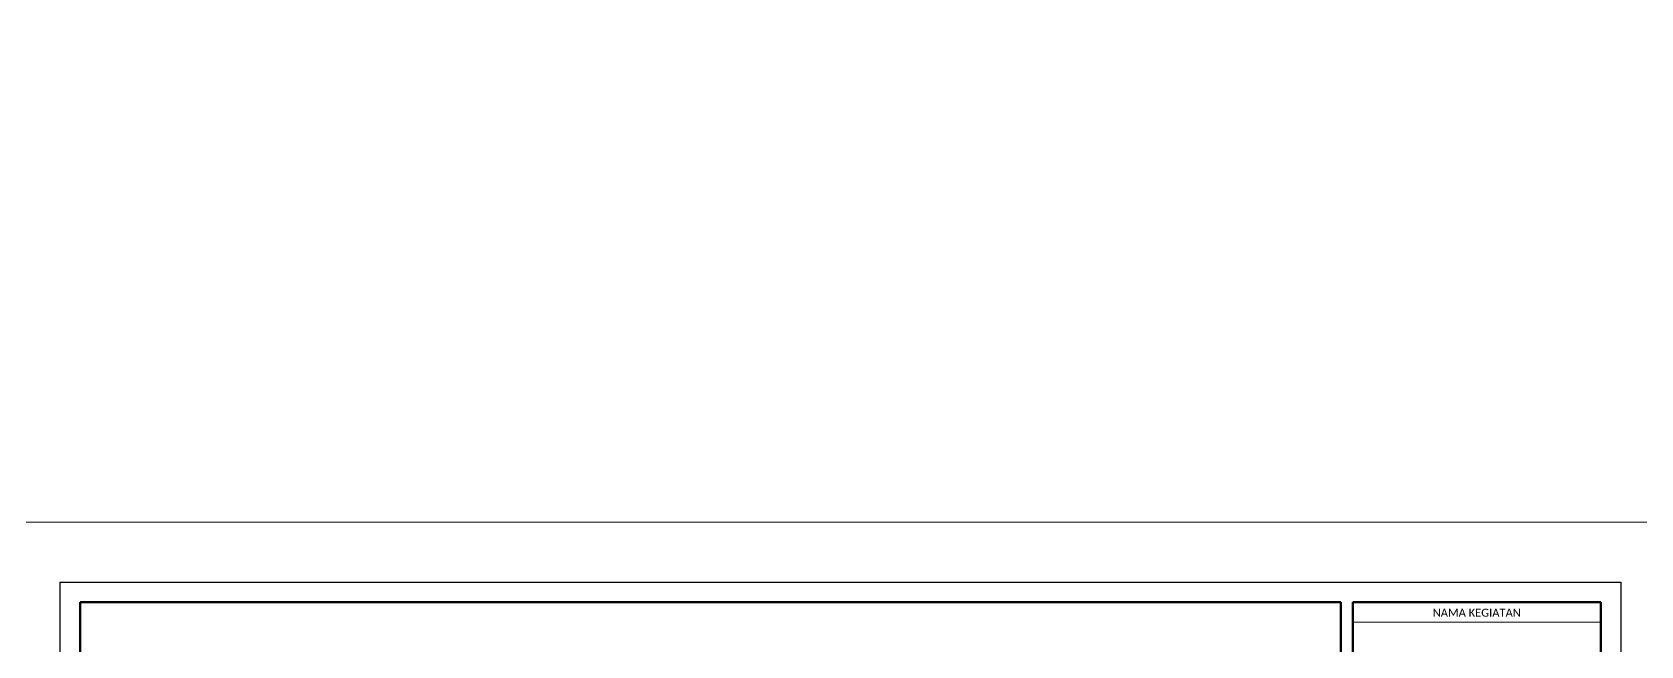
# Model space of a CAD drawing. Header units: centimetres. Extents: x -377343 to 693706, y 194584 to 813780.
# Drawn here: x 193626 to 197928, y 500466 to 502107 of the extents above; entities that cross this region are included whole.
import ezdxf

# ---------------------------------------------------------------- set-up
doc = ezdxf.new("R2010")
doc.units = ezdxf.units.CM
for name, color, linetype, lineweight in [('a. line t', 7, 'Continuous', 50), ('Kertas', 252, 'Continuous', 20), ('Legenda', 252, 'Continuous', 20)]:
    doc.layers.add(name, color=color, linetype=linetype, lineweight=lineweight)
doc.layers.add('PIPA', color=11, linetype='Continuous')
doc.styles.get("Standard").update_dxf_attribs({"font": 'arial.ttf'})

msp = doc.modelspace()

# ---------------------------------------------------------------- linework, layer by layer
at = {"layer": 'Kertas'}
msp.add_lwpolyline([(193540.519, 500796.755), (197981.273, 500796.755), (197981.273, 497618.673), (193540.519, 497618.673)], close=True, dxfattribs=at)
at = {"layer": 'Legenda', "color": 1, "lineweight": 20}
msp.add_line((197820.764, 500529.24), (197157.326, 500529.24), dxfattribs=at)
at = {"layer": 'Legenda', "color": 5, "lineweight": 30}
msp.add_lwpolyline([(193701.028, 500636.246), (197874.267, 500636.246), (197874.267, 497725.679), (193701.028, 497725.679)], close=True, dxfattribs=at)
at = {"layer": 'Legenda', "color": 1, "lineweight": 50}
for points in [[(193754.531, 500582.743), (197125.224, 500582.743), (197125.224, 497779.182), (193754.531, 497779.182)], [(197157.326, 500582.743), (197820.764, 500582.743), (197820.764, 497779.182), (197157.326, 497779.182)]]:
    msp.add_lwpolyline(points, close=True, dxfattribs=at)
at = {"layer": 'PIPA', "lineweight": 35, "extrusion": (0, 0.816497, 0.57735), "elevation": 193451.324}
msp.add_lwpolyline([(-421704.212, -325591.681), (-159560.265, -63447.734), (377343.333, -600351.331), (-158232.47, -1135927.133), (-693706.405, -600453.199), (-454216.825, -360963.619)], dxfattribs=at)

# ---------------------------------------------------------------- texts
at = {"layer": 'a. line t', "color": 2, "lineweight": 20, "insert": (197489.045, 500554.501), "char_height": 21.40123, "width": 663.43798, "attachment_point": 5}
msp.add_mtext('{\\fCandara|b0|i0|c0|p34;NAMA KEGIATAN}', dxfattribs=at)

doc.saveas('drawing.dxf')
